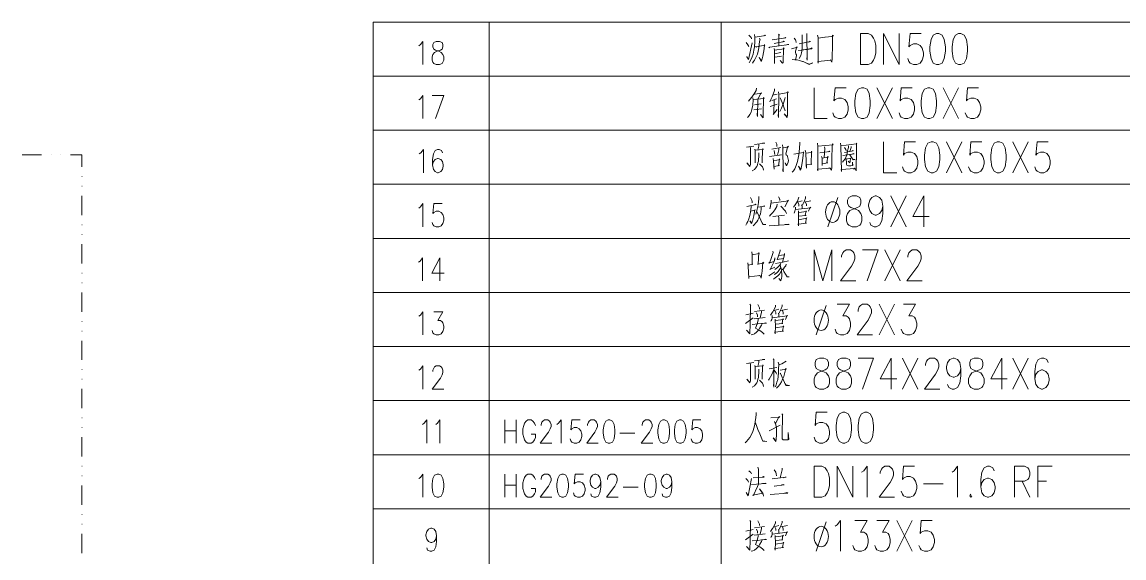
# Model space of a CAD drawing. Header units: millimetres. Extents: x 0 to 829, y 0 to 586.
# Drawn here: x 547.7 to 688.3, y 81.3 to 149.7 of the extents above; entities that cross this region are included whole.
import ezdxf

# ---------------------------------------------------------------- set-up
doc = ezdxf.new("R2010")
doc.units = ezdxf.units.MM

msp = doc.modelspace()

# ---------------------------------------------------------------- linework, layer by layer
at = {"color": 0, "lineweight": 0}
for points in [[(592.493806, 12.66825), (592.493806, 149.708306)], [(592.493806, 149.708306), (769.404806, 149.708306)], [(607.28225, 25.484667), (607.28225, 149.708306)], [(636.859139, 25.484667), (636.859139, 149.708306)], [(640.376333, 148.011444), (640.679722, 147.73275), (640.725583, 147.641028), (640.74675, 147.545778)], [(641.120694, 148.134917), (641.120694, 148.106694), (641.166556, 147.7645), (641.145389, 147.175361), (641.099528, 146.554472), (641.028972, 146.117028), (640.933722, 145.619611), (640.817306, 145.249194), (640.655028, 144.87525), (640.49275, 144.596556), (640.422194, 144.504833)], [(641.773333, 147.641028), (641.843889, 147.485806), (641.798028, 147.454056), (641.727472, 146.864917), (641.656917, 146.39925), (641.586361, 145.993556), (641.494639, 145.619611), (641.378222, 145.340917), (641.261806, 145.093972), (641.120694, 144.8435), (641.004278, 144.660056), (640.866694, 144.473083)], [(641.215944, 147.79625), (642.517694, 147.979694), (642.471833, 148.011444), (642.355417, 147.951472)], [(643.378472, 147.454056), (645.12825, 147.701), (645.057694, 147.73275), (644.941278, 147.66925)], [(644.172222, 148.166667), (644.288639, 148.043194), (644.242778, 148.011444), (644.242778, 146.677944)], [(646.176, 147.641028), (646.338278, 147.422306), (646.408833, 147.298833)], [(647.199056, 148.074944), (647.199056, 146.924889), (647.199056, 146.864917), (647.199056, 146.244028), (647.1285, 145.774833), (647.036778, 145.436167), (646.828639, 145.062222)], [(647.781139, 148.261917), (647.805833, 148.043194), (647.827, 145.093972), (647.827, 144.8435), (647.781139, 145.030472), (647.827, 145.340917)], [(649.156972, 148.011444), (649.227528, 147.73275), (649.248694, 145.185694), (649.248694, 145.093972), (649.248694, 144.473083), (649.202833, 144.688278), (650.878528, 144.8435), (650.807972, 144.87525), (650.994944, 144.596556), (651.019639, 145.030472), (651.040806, 145.591389), (651.0655, 146.304), (651.090194, 148.043194), (651.181917, 147.951472), (650.973778, 147.856222), (650.134167, 147.7645), (650.088306, 147.7645), (649.248694, 147.66925)], [(657.588361, 144.286111), (657.588361, 148.230167), (659.556861, 144.286111), (659.556861, 148.230167)], [(662.375556, 148.230167), (660.967972, 148.230167), (660.826861, 146.540361), (660.967972, 146.727333), (661.387778, 146.914306), (661.811111, 146.914306), (662.234444, 146.727333), (662.516667, 146.353389), (662.657778, 145.788944), (662.657778, 145.411472), (662.516667, 144.850556), (662.234444, 144.473083), (661.811111, 144.286111), (661.387778, 144.286111), (660.967972, 144.473083), (660.826861, 144.660056), (660.68575, 145.037528)], [(598.304056, 146.681472), (598.515722, 146.822583), (598.829694, 147.242389), (598.829694, 144.286111)], [(640.072944, 147.080111), (640.281083, 146.801417), (640.376333, 146.582694)], [(640.118806, 145.249194), (640.1435, 145.280944), (640.351639, 144.907), (640.817306, 147.048361)], [(641.261806, 146.582694), (641.353528, 146.490972), (641.378222, 146.554472), (642.447139, 146.737917), (642.401278, 146.833167), (642.330722, 146.304), (642.263694, 145.806583), (642.193139, 145.372667), (642.097889, 144.998722), (642.030861, 144.783528), (641.981472, 144.688278), (641.702778, 145.185694), (642.006167, 144.751778), (642.052028, 144.815278)], [(642.962194, 146.490972), (643.029222, 146.427472), (643.078611, 146.490972), (645.498667, 146.833167), (645.336389, 146.833167), (645.033, 146.737917)], [(643.614833, 146.988389), (644.962444, 147.235333), (644.870722, 147.267083), (644.754306, 147.175361)], [(643.614833, 146.33575), (643.660694, 146.117028), (643.660694, 145.527889), (643.660694, 145.185694), (643.660694, 144.409583), (643.660694, 144.564806), (643.660694, 144.87525)], [(643.660694, 146.117028), (644.895417, 146.27225), (644.800167, 146.39925), (644.800167, 146.244028), (644.779, 144.720028), (644.779, 144.533056), (644.708444, 144.441333), (644.405056, 144.783528)], [(645.847917, 146.304), (646.616972, 146.490972), (646.52525, 146.522722), (646.362972, 145.993556), (646.338278, 145.901833), (646.338278, 145.806583), (646.408833, 145.651361), (646.479389, 145.527889), (646.479389, 145.404417), (646.362972, 144.907)], [(646.384139, 147.330583), (646.454694, 147.111861)], [(646.733389, 146.057056), (648.433778, 146.304), (648.363222, 146.3675), (648.155083, 146.27225)], [(646.758083, 146.088806), (648.458472, 146.33575), (648.387917, 146.39925)], [(646.828639, 146.924889), (648.2715, 147.203583), (648.200944, 147.235333), (648.225639, 147.267083), (648.084528, 147.175361)], [(646.828639, 146.924889), (648.2715, 147.203583), (648.200944, 147.235333), (648.059833, 147.143611)], [(644.496778, 145.838333), (643.681861, 145.651361)], [(643.706556, 145.217444), (644.546167, 145.372667)], [(645.943167, 144.907), (646.267722, 144.87525), (646.546417, 144.87525), (646.8745, 144.815278), (647.244917, 144.688278), (647.315472, 144.660056), (647.664722, 144.504833), (648.013972, 144.349611), (648.084528, 144.286111), (648.574889, 144.504833), (648.084528, 144.349611), (647.805833, 144.441333)], [(592.493806, 142.807972), (769.404806, 142.807972)], [(641.378222, 141.266333), (641.332361, 140.987639), (641.074833, 140.553722), (641.028972, 140.521972), (640.796139, 140.116278), (640.538611, 139.837583), (640.351639, 139.618861)], [(641.074833, 140.521972), (641.145389, 140.490222), (642.052028, 140.613694), (641.981472, 140.677194), (641.5405, 139.869333), (641.515806, 137.664472), (641.469944, 137.851444), (641.515806, 138.317111)], [(643.681861, 141.202833), (643.681861, 140.987639), (643.357306, 140.148028), (643.195028, 139.837583), (643.053917, 139.527139)], [(644.172222, 140.800667), (644.218083, 140.458472), (644.196917, 137.541), (644.147528, 137.787944), (644.196917, 138.130139)], [(644.242778, 140.490222), (645.428111, 140.737167), (645.361083, 140.832417), (645.336389, 140.553722), (645.311694, 137.787944), (645.290528, 137.632722), (645.265833, 137.541), (644.916583, 138.006667), (645.290528, 137.600972)], [(648.712472, 141.329833), (648.712472, 137.385778), (650.402278, 137.385778)], [(652.797639, 141.329833), (651.390056, 141.329833), (651.248944, 139.6365), (651.390056, 139.827), (651.813389, 140.013972), (652.233194, 140.013972), (652.656528, 139.827), (652.93875, 139.449528), (653.079861, 138.888611), (653.079861, 138.511139), (652.93875, 137.946694), (652.656528, 137.57275), (652.233194, 137.385778), (651.813389, 137.385778), (651.390056, 137.57275), (651.248944, 137.759722), (651.107833, 138.137194)], [(656.741694, 137.385778), (658.713722, 141.329833)], [(656.741694, 141.329833), (658.713722, 137.385778)], [(661.250194, 141.329833), (659.839083, 141.329833), (659.697972, 139.6365), (659.839083, 139.827), (660.262417, 140.013972), (660.68575, 140.013972), (661.109083, 139.827), (661.387778, 139.449528), (661.528889, 138.888611), (661.528889, 138.511139), (661.387778, 137.946694), (661.109083, 137.57275), (660.68575, 137.385778), (660.262417, 137.385778), (659.839083, 137.57275), (659.697972, 137.759722), (659.556861, 138.137194)], [(665.190722, 137.385778), (667.16275, 141.329833)], [(665.190722, 141.329833), (667.16275, 137.385778)], [(669.699222, 141.329833), (668.291639, 141.329833), (668.150528, 139.6365), (668.291639, 139.827), (668.714972, 140.013972), (669.134778, 140.013972), (669.558111, 139.827), (669.840333, 139.449528), (669.981444, 138.888611), (669.981444, 138.511139), (669.840333, 137.946694), (669.558111, 137.57275), (669.134778, 137.385778), (668.714972, 137.385778), (668.291639, 137.57275), (668.150528, 137.759722), (668.009417, 138.137194)], [(598.304056, 139.777611), (598.515722, 139.918722), (598.829694, 140.342056), (598.829694, 137.385778)], [(599.993861, 140.342056), (601.472, 140.342056), (600.417194, 137.385778)], [(640.912556, 140.056306), (640.933722, 139.774083), (640.887861, 139.093222), (640.796139, 138.564056), (640.679722, 138.193639), (640.513917, 137.911417), (640.351639, 137.664472), (640.214056, 137.541)], [(640.958417, 139.805833), (642.355417, 139.961056), (642.263694, 140.084528), (642.239, 137.883194), (642.239, 137.632722), (642.214306, 137.4775), (641.865056, 137.911417), (642.193139, 137.541)], [(641.960306, 139.280194), (641.120694, 139.153194)], [(644.009944, 139.216694), (643.124472, 138.938)], [(643.939389, 139.901083), (643.332611, 139.682361)], [(643.449028, 140.36675), (644.009944, 140.521972)], [(643.614833, 139.745861), (643.590139, 138.038417), (643.494889, 137.911417), (644.009944, 138.532306)], [(645.011833, 140.084528), (644.987139, 139.901083), (644.824861, 139.371917), (644.567333, 138.719278), (644.359194, 138.285361)], [(644.405056, 140.024556), (644.779, 139.153194), (644.779, 139.124972), (644.916583, 138.719278), (644.987139, 138.504083), (645.011833, 138.377083)], [(641.028972, 138.504083), (642.006167, 138.627556)], [(592.493806, 135.904111), (769.404806, 135.904111)], [(640.118806, 133.745111), (641.028972, 133.868583)], [(640.563306, 133.773333), (640.609167, 133.558139), (640.609167, 131.54025), (640.538611, 131.321528), (640.513917, 131.258028), (640.1435, 131.755444), (640.538611, 131.321528)], [(641.120694, 134.083778), (642.447139, 134.27075), (642.355417, 134.27075), (642.147278, 134.239)], [(641.215944, 133.339417), (642.239, 133.462889), (642.168444, 133.558139), (642.147278, 133.339417), (642.097889, 131.942417), (642.097889, 131.723694), (642.076722, 131.910667), (642.097889, 132.189361)], [(641.656917, 134.083778), (641.681611, 133.868583), (641.5405, 133.371167)], [(643.311444, 133.494639), (644.496778, 133.713361)], [(643.822972, 134.366), (643.964083, 134.115528), (643.98525, 133.960306), (643.98525, 133.836833)], [(644.242778, 133.558139), (644.242778, 133.402917), (644.055806, 132.718528)], [(644.708444, 134.055556), (644.754306, 133.681611), (644.779, 130.577167), (644.729611, 130.792361), (644.779, 131.229806)], [(644.800167, 133.649861), (645.452806, 133.773333), (645.38225, 133.868583), (645.103556, 132.9055), (645.103556, 132.842), (645.174111, 132.782028), (645.265833, 132.658556), (645.336389, 132.563306), (645.38225, 132.376333), (645.428111, 132.221111), (645.452806, 132.034139), (645.406944, 131.818944), (645.336389, 131.631972), (645.290528, 131.5085), (645.219972, 131.41325), (645.174111, 131.385028), (645.011833, 131.755444), (645.195278, 131.445), (645.244667, 131.445)], [(646.895667, 134.394222), (646.895667, 134.147278), (646.8745, 133.681611), (646.803944, 133.060722), (646.803944, 132.997222), (646.733389, 132.531556), (646.616972, 131.910667), (646.454694, 131.41325), (646.267722, 130.979333), (646.08075, 130.700639), (645.943167, 130.545417)], [(649.156972, 134.239), (649.202833, 133.836833), (649.202833, 130.700639), (649.156972, 130.947583), (650.807972, 131.042833), (650.740944, 131.102806), (650.553972, 131.042833)], [(649.202833, 133.868583), (651.157222, 134.055556), (651.0655, 134.179028), (651.040806, 133.992056), (650.994944, 132.129389), (650.994944, 132.034139), (650.994944, 131.631972), (650.973778, 131.198056), (650.949083, 130.792361), (650.786806, 131.074583)], [(650.063611, 133.773333), (650.088306, 133.558139), (650.01775, 132.408083)], [(652.092083, 134.27075), (652.137944, 133.928556), (652.229667, 130.637139), (652.159111, 130.887611), (653.930056, 131.011083), (653.884194, 131.074583), (653.721917, 130.979333), (653.95475, 130.979333), (654.071167, 130.700639), (654.092333, 130.855861), (654.092333, 131.229806), (654.117028, 132.969), (654.117028, 134.27075), (654.162889, 134.210778), (654.092333, 134.147278), (652.159111, 133.928556)], [(653.090444, 133.900333), (653.090444, 133.681611), (652.998722, 133.279444), (652.928167, 132.93725), (652.81175, 132.563306), (652.674167, 132.252861), (652.487194, 132.005917), (652.324917, 131.818944)], [(652.603611, 133.713361), (652.790583, 133.434667), (652.81175, 133.279444)], [(653.464389, 133.836833), (653.464389, 133.681611), (653.277417, 133.184194)], [(657.588361, 134.425972), (657.588361, 130.481917), (659.278167, 130.481917)], [(661.67, 134.425972), (660.262417, 134.425972), (660.121306, 132.736167), (660.262417, 132.923139), (660.68575, 133.113639), (661.109083, 133.113639), (661.528889, 132.923139), (661.811111, 132.549194), (661.952222, 131.98475), (661.952222, 131.610806), (661.811111, 131.046361), (661.528889, 130.672417), (661.109083, 130.481917), (660.68575, 130.481917), (660.262417, 130.672417), (660.121306, 130.859389), (659.980194, 131.233333)], [(665.614056, 130.481917), (667.586083, 134.425972)], [(665.614056, 134.425972), (667.586083, 130.481917)], [(670.122556, 134.425972), (668.714972, 134.425972), (668.573861, 132.736167), (668.714972, 132.923139), (669.134778, 133.113639), (669.558111, 133.113639), (669.981444, 132.923139), (670.263667, 132.549194), (670.404778, 131.98475), (670.404778, 131.610806), (670.263667, 131.046361), (669.981444, 130.672417), (669.558111, 130.481917), (669.134778, 130.481917), (668.714972, 130.672417), (668.573861, 130.859389), (668.43275, 131.233333)], [(674.066611, 130.481917), (676.038639, 134.425972)], [(674.066611, 134.425972), (676.038639, 130.481917)], [(678.571583, 134.425972), (677.164, 134.425972), (677.022889, 132.736167), (677.164, 132.923139), (677.587333, 133.113639), (678.010667, 133.113639), (678.430472, 132.923139), (678.712694, 132.549194), (678.853806, 131.98475), (678.853806, 131.610806), (678.712694, 131.046361), (678.430472, 130.672417), (678.010667, 130.481917), (677.587333, 130.481917), (677.164, 130.672417), (677.022889, 130.859389), (676.881778, 131.233333)], [(547.680444, 132.771444), (550.146361, 132.771444)], [(551.377556, 132.771444), (551.395194, 132.771444)], [(552.612278, 132.771444), (552.629917, 132.771444)], [(553.843472, 132.771444), (555.328667, 132.771444), (555.328667, 131.229806)], [(598.356972, 132.877278), (598.568639, 133.018389), (598.882611, 133.441722), (598.882611, 130.481917)], [(601.31325, 133.018389), (601.207417, 133.300611), (600.889917, 133.441722), (600.67825, 133.441722), (600.364278, 133.300611), (600.152611, 132.877278), (600.046778, 132.171722), (600.046778, 131.469694), (600.152611, 130.90525), (600.364278, 130.623028), (600.67825, 130.481917), (600.784083, 130.481917), (601.101583, 130.623028), (601.31325, 130.90525), (601.419083, 131.328583), (601.419083, 131.469694), (601.31325, 131.893028), (601.101583, 132.171722), (600.784083, 132.312833), (600.67825, 132.312833), (600.364278, 132.171722), (600.152611, 131.893028), (600.046778, 131.469694)], [(641.656917, 132.997222), (641.656917, 132.87375), (641.656917, 132.750278), (641.611056, 131.974167), (641.565194, 131.755444), (641.494639, 131.47675), (641.399389, 131.289778), (641.261806, 131.074583), (641.099528, 130.887611), (640.842, 130.700639)], [(641.166556, 133.494639), (641.215944, 133.279444), (641.215944, 131.755444), (641.19125, 131.942417), (641.215944, 132.284611)], [(643.029222, 132.531556), (644.567333, 132.750278), (644.475611, 132.750278), (644.288639, 132.718528)], [(643.494889, 132.284611), (643.544278, 131.974167), (643.614833, 130.919361), (643.590139, 131.258028), (644.313333, 131.385028), (644.196917, 131.353278), (644.288639, 132.252861), (644.3345, 132.161139), (643.590139, 132.005917)], [(643.636, 133.307667), (643.681861, 133.028972), (643.73125, 132.813778)], [(646.151306, 132.842), (647.361333, 133.060722), (647.410722, 133.060722), (647.361333, 133.152444), (647.315472, 132.686778), (647.244917, 132.034139), (647.177889, 131.47675), (647.082639, 131.042833), (646.990917, 130.792361), (646.920361, 130.947583), (646.803944, 131.166306), (646.712222, 131.321528), (647.012083, 130.887611), (647.061472, 131.011083)], [(647.573, 133.339417), (647.664722, 132.997222), (647.689417, 131.850694), (647.735278, 131.074583), (647.689417, 131.385028), (647.710583, 131.47675), (648.433778, 131.568472), (648.342056, 131.54025), (648.387917, 133.215944), (648.433778, 133.092472), (648.363222, 133.060722), (647.664722, 132.969)], [(649.435667, 132.997222), (650.740944, 133.184194), (650.670389, 133.215944), (650.529278, 133.152444)], [(649.6685, 132.563306), (649.739056, 132.348111), (649.739056, 132.284611), (649.739056, 131.631972), (649.739056, 131.385028), (649.739056, 131.631972), (650.458722, 131.755444), (650.367, 131.755444), (650.483417, 132.595056), (650.529278, 132.471583), (649.714361, 132.348111)], [(652.391944, 132.658556), (653.838333, 132.9055), (653.767778, 132.93725), (653.580806, 132.842)], [(652.578917, 133.060722), (653.697222, 133.279444), (653.651361, 133.307667), (653.51025, 133.215944)], [(653.069278, 131.974167), (653.277417, 131.723694), (653.302111, 131.910667), (653.347972, 132.348111), (652.81175, 132.221111), (652.765889, 132.316361), (652.81175, 132.189361), (652.836444, 131.723694), (652.857611, 131.54025), (652.907, 131.445), (652.974028, 131.385028), (653.115139, 131.353278), (653.393833, 131.353278), (653.651361, 131.41325), (653.6055, 131.818944), (653.6055, 131.47675)], [(653.277417, 132.750278), (653.697222, 132.129389), (653.975917, 132.161139), (653.721917, 132.189361), (653.6055, 132.252861)], [(641.748639, 131.631972), (642.122583, 131.229806), (642.239, 131.011083), (642.284861, 130.824111)], [(555.328667, 129.998611), (555.346306, 129.998611)], [(555.328667, 128.767417), (555.346306, 128.767417)], [(592.493806, 129.003778), (769.404806, 129.003778)], [(555.328667, 127.532694), (555.328667, 125.070306)], [(598.304056, 125.976944), (598.515722, 126.118056), (598.829694, 126.537861), (598.829694, 123.581583)], [(601.260333, 126.537861), (600.205528, 126.537861), (600.099694, 125.271389), (600.205528, 125.4125), (600.5195, 125.553611), (600.837, 125.553611), (601.1545, 125.4125), (601.366167, 125.130278), (601.472, 124.706944), (601.472, 124.42825), (601.366167, 124.004917), (601.1545, 123.722694), (600.837, 123.581583), (600.5195, 123.581583), (600.205528, 123.722694), (600.099694, 123.863806), (599.993861, 124.146028)], [(640.609167, 127.338667), (640.771444, 126.996472), (640.817306, 126.813028), (640.842, 126.654278)], [(641.656917, 127.462139), (641.681611, 127.246944), (641.611056, 126.686028), (641.5405, 126.160389), (641.469944, 125.849944), (641.378222, 125.50775), (641.282972, 125.197306)], [(643.240889, 126.96825), (643.240889, 126.749528), (643.216194, 126.530806), (643.170333, 126.220361), (643.099778, 125.941667), (643.053917, 125.878167), (643.099778, 126.033389), (643.145639, 126.252111), (643.216194, 126.562556)], [(643.240889, 126.594306), (645.452806, 126.873), (645.361083, 126.96825), (645.311694, 126.781278), (644.987139, 126.128639)], [(644.172222, 127.402167), (644.3345, 127.091722), (644.359194, 126.9365), (644.288639, 127.183444)], [(646.758083, 127.370417), (646.733389, 127.215194), (646.595806, 126.84125), (646.408833, 126.530806), (646.384139, 126.499056), (646.221861, 126.252111), (646.105444, 126.096889)], [(646.571111, 126.717778), (647.199056, 126.873)], [(646.662833, 126.717778), (646.77925, 126.439083), (646.77925, 126.220361)], [(647.618861, 127.433917), (647.618861, 127.246944), (647.47775, 126.90475), (647.315472, 126.562556), (647.22375, 126.343833)], [(647.431889, 126.717778), (648.292667, 126.873)], [(647.643556, 126.717778), (647.735278, 126.439083), (647.735278, 126.252111)], [(651.728722, 127.338667), (650.46225, 123.581583)], [(657.503694, 126.209778), (657.362583, 125.648861), (657.080361, 125.271389), (656.660556, 125.084417), (656.519444, 125.084417), (656.096111, 125.271389), (655.813889, 125.648861), (655.672778, 126.209778), (655.672778, 126.400278), (655.813889, 126.961194), (656.096111, 127.338667), (656.519444, 127.525639), (656.660556, 127.525639), (657.080361, 127.338667), (657.362583, 126.961194), (657.503694, 126.209778), (657.503694, 125.271389), (657.362583, 124.333), (657.080361, 123.768556), (656.660556, 123.581583), (656.378333, 123.581583), (655.955, 123.768556), (655.813889, 124.146028)], [(658.491472, 123.581583), (660.4635, 127.525639)], [(658.491472, 127.525639), (660.4635, 123.581583)], [(662.714222, 127.525639), (661.306639, 124.897444), (663.419778, 124.897444)], [(662.714222, 127.525639), (662.714222, 123.581583)], [(640.700889, 126.252111), (640.700889, 126.096889), (640.609167, 125.44425), (640.513917, 125.010333), (640.3975, 124.608167), (640.259917, 124.265972), (640.1435, 124.04725), (640.002389, 123.800306)], [(640.1435, 126.160389), (641.332361, 126.407333), (641.237111, 126.470833), (641.145389, 126.375583)], [(640.655028, 125.567722), (641.215944, 125.694722), (641.145389, 125.754694), (641.099528, 125.5395), (641.028972, 124.978583), (640.958417, 124.636389), (640.866694, 124.297722), (640.796139, 124.11075), (640.74675, 123.987278), (640.538611, 124.325944), (640.771444, 124.079), (640.817306, 124.1425)], [(641.981472, 126.096889), (641.981472, 125.849944), (641.935611, 125.476), (641.865056, 125.229056), (641.773333, 124.918611), (641.681611, 124.668139), (641.5405, 124.421194), (641.399389, 124.202472), (641.261806, 124.04725), (641.120694, 123.860278), (640.933722, 123.705056)], [(641.424083, 125.5395), (642.168444, 123.892028), (642.563556, 123.860278), (642.193139, 123.923778), (642.076722, 124.11075)], [(641.565194, 126.096889), (642.447139, 126.220361), (642.355417, 126.252111), (642.147278, 126.188611)], [(644.031111, 126.470833), (643.98525, 126.160389), (643.73125, 125.754694), (643.449028, 125.4125), (643.216194, 125.165556), (643.029222, 124.946833)], [(644.475611, 126.220361), (645.078861, 125.567722), (645.195278, 125.289028)], [(646.338278, 126.065139), (646.338278, 125.849944), (646.313583, 125.722944), (646.267722, 125.567722), (646.221861, 125.44425), (646.176, 125.320778)], [(646.338278, 125.786444), (648.292667, 126.005167), (648.225639, 126.096889), (648.013972, 125.567722)], [(646.712222, 125.599472), (646.712222, 125.44425), (646.733389, 124.731639), (646.712222, 123.705056), (646.687528, 123.892028), (646.712222, 124.1425)], [(646.758083, 125.4125), (647.759972, 125.5395), (647.710583, 125.631222), (647.594167, 125.042083), (647.689417, 125.042083), (646.733389, 124.946833)], [(647.1285, 126.375583), (647.199056, 126.160389), (647.199056, 125.941667)], [(555.328667, 123.835583), (555.346306, 123.835583)], [(642.983361, 123.705056), (645.523361, 123.892028), (645.406944, 123.923778), (645.011833, 123.860278)], [(643.449028, 124.886861), (644.962444, 125.073833)], [(644.172222, 124.946833), (644.218083, 124.731639), (644.218083, 123.828528)], [(646.733389, 124.481167), (647.805833, 124.668139), (647.759972, 124.731639), (647.643556, 124.04725), (647.759972, 124.04725), (646.712222, 123.923778)], [(555.328667, 122.604389), (555.346306, 122.604389)], [(555.328667, 121.373194), (555.328667, 118.907278)], [(592.493806, 122.103444), (769.404806, 122.103444)], [(598.251139, 119.073083), (598.462806, 119.214194), (598.776778, 119.637528), (598.776778, 116.68125)], [(600.99575, 119.637528), (599.940944, 117.6655), (601.524917, 117.6655)], [(600.99575, 119.637528), (600.99575, 116.68125)], [(640.771444, 120.374833), (640.817306, 120.004417), (640.842, 118.762639), (640.912556, 118.790861), (640.330472, 118.667389), (640.259917, 118.977833), (640.305778, 118.543917), (640.3975, 116.991694), (640.376333, 117.206889), (641.843889, 117.362111), (641.773333, 117.362111), (641.611056, 117.333889)], [(640.842, 120.004417), (641.727472, 120.159639), (641.656917, 120.283111), (641.586361, 118.822611), (641.494639, 118.790861), (642.309556, 118.946083), (642.193139, 119.073083), (642.076722, 117.923028), (642.030861, 117.393861), (641.981472, 117.023444), (641.843889, 117.333889)], [(643.473722, 120.470083), (643.494889, 120.283111), (643.240889, 119.53875), (643.053917, 119.073083), (643.008056, 118.977833), (642.962194, 118.946083), (643.565444, 119.133056), (643.706556, 119.41175), (643.706556, 119.598722), (643.681861, 119.383528), (643.660694, 119.256528), (643.099778, 118.138222), (643.053917, 118.11), (643.73125, 118.420444)], [(644.405056, 120.625306), (644.405056, 120.498306), (644.031111, 119.383528), (644.009944, 119.41175), (644.800167, 119.53875)], [(644.218083, 119.909167), (644.916583, 120.004417), (644.941278, 120.159639), (644.962444, 120.032639), (644.941278, 120.004417), (644.68375, 119.073083)], [(648.712472, 116.68125), (648.712472, 120.625306), (649.841361, 116.68125), (650.966722, 120.625306), (650.966722, 116.68125)], [(652.233194, 119.683389), (652.233194, 119.873889), (652.374306, 120.247833), (652.515417, 120.434806), (652.797639, 120.625306), (653.362083, 120.625306), (653.644306, 120.434806), (653.785417, 120.247833), (653.923, 119.873889), (653.923, 119.496417), (653.785417, 119.122472), (653.503194, 118.558028), (652.092083, 116.68125), (654.064111, 116.68125)], [(654.910778, 120.625306), (656.882806, 120.625306), (655.475222, 116.68125)], [(657.725944, 116.68125), (659.697972, 120.625306)], [(657.725944, 120.625306), (659.697972, 116.68125)], [(660.68575, 119.683389), (660.68575, 119.873889), (660.826861, 120.247833), (660.967972, 120.434806), (661.250194, 120.625306), (661.811111, 120.625306), (662.093333, 120.434806), (662.234444, 120.247833), (662.375556, 119.873889), (662.375556, 119.496417), (662.234444, 119.122472), (661.952222, 118.558028), (660.544639, 116.68125), (662.516667, 116.68125)], [(645.174111, 118.790861), (645.12825, 118.607417), (644.962444, 118.420444), (644.800167, 118.233472), (644.729611, 118.169972), (644.567333, 118.0465), (644.567333, 117.923028), (644.496778, 117.827778), (644.288639, 117.549083), (644.0805, 117.333889), (643.914694, 117.178667), (643.752417, 117.051667), (643.544278, 116.896444)], [(644.496778, 118.388694), (644.313333, 118.138222), (644.126361, 117.891278), (643.914694, 117.672556), (643.706556, 117.517333), (643.660694, 117.457361)], [(644.496778, 118.886111), (644.359194, 118.667389), (644.055806, 118.388694), (643.73125, 118.138222)], [(643.798278, 118.886111), (644.754306, 119.073083), (645.452806, 119.228306)], [(644.380361, 118.699139), (644.475611, 118.388694), (644.546167, 118.07825), (644.567333, 117.859528), (644.592028, 117.580833), (644.592028, 117.238639), (644.546167, 116.991694), (644.496778, 116.772972), (644.475611, 116.68125), (644.242778, 116.991694)], [(644.754306, 118.201722), (644.870722, 117.859528), (645.265833, 117.178667), (645.544528, 117.178667), (645.265833, 117.206889)], [(555.328667, 117.676083), (555.346306, 117.676083)], [(642.962194, 117.302139), (643.706556, 117.827778)], [(555.328667, 116.441361), (555.346306, 116.441361)], [(555.328667, 115.210167), (555.328667, 112.74425)], [(592.493806, 115.203111), (769.404806, 115.203111)], [(598.304056, 112.17275), (598.515722, 112.313861), (598.829694, 112.737194), (598.829694, 109.777389)], [(600.205528, 112.737194), (601.366167, 112.737194), (600.731167, 111.608306), (601.048667, 111.608306), (601.260333, 111.470722), (601.366167, 111.329611), (601.472, 110.906278), (601.472, 110.624056), (601.366167, 110.200722), (601.1545, 109.9185), (600.837, 109.777389), (600.5195, 109.777389), (600.205528, 109.9185), (600.099694, 110.059611), (599.993861, 110.341833)], [(640.002389, 112.324444), (640.933722, 112.543167)], [(640.538611, 113.721444), (640.655028, 113.538), (640.609167, 113.597972), (640.563306, 111.082667), (640.538611, 110.059611), (640.538611, 109.964361), (640.513917, 109.904389), (640.097639, 110.370056), (640.513917, 109.932611)], [(641.120694, 112.758361), (642.401278, 112.945333)], [(641.378222, 112.603139), (641.494639, 112.292694), (641.515806, 112.10925)], [(641.565194, 113.661472), (641.748639, 113.255778), (641.773333, 113.072333)], [(642.030861, 112.853611), (642.030861, 112.666639), (641.843889, 111.954028)], [(643.798278, 113.566222), (643.777111, 113.411), (643.636, 113.040583), (643.449028, 112.730139), (643.427861, 112.698389), (643.262056, 112.447917), (643.145639, 112.292694)], [(643.614833, 112.913583), (644.242778, 113.072333)], [(643.706556, 112.913583), (643.822972, 112.634889), (643.822972, 112.419694)], [(644.172222, 112.574917), (644.242778, 112.356194), (644.242778, 112.137472)], [(644.662583, 113.629722), (644.662583, 113.44275), (644.521472, 113.100556), (644.359194, 112.758361), (644.263944, 112.543167)], [(644.475611, 112.913583), (645.336389, 113.072333)], [(644.68375, 112.913583), (644.779, 112.634889), (644.779, 112.447917)], [(650.261167, 113.534472), (648.994694, 109.777389)], [(651.672278, 113.721444), (653.220972, 113.721444), (652.374306, 112.218611), (652.797639, 112.218611), (653.079861, 112.031639), (653.220972, 111.844667), (653.362083, 111.280222), (653.362083, 110.906278), (653.220972, 110.341833), (652.93875, 109.967889), (652.515417, 109.777389), (652.092083, 109.777389), (651.672278, 109.967889), (651.531167, 110.154861), (651.390056, 110.528806)], [(654.346333, 112.783056), (654.346333, 112.970028), (654.487444, 113.3475), (654.628556, 113.534472), (654.910778, 113.721444), (655.475222, 113.721444), (655.753917, 113.534472), (655.895028, 113.3475), (656.036139, 112.970028), (656.036139, 112.596083), (655.895028, 112.218611), (655.616333, 111.657694), (654.205222, 109.777389), (656.17725, 109.777389)], [(657.023917, 109.777389), (658.995944, 113.721444)], [(657.023917, 113.721444), (658.995944, 109.777389)], [(660.121306, 113.721444), (661.67, 113.721444), (660.826861, 112.218611), (661.250194, 112.218611), (661.528889, 112.031639), (661.67, 111.844667), (661.811111, 111.280222), (661.811111, 110.906278), (661.67, 110.341833), (661.387778, 109.967889), (660.967972, 109.777389), (660.544639, 109.777389), (660.121306, 109.967889), (659.980194, 110.154861), (659.839083, 110.528806)], [(555.328667, 111.513056), (555.346306, 111.513056)], [(639.956528, 111.237889), (640.958417, 111.98225)], [(642.076722, 111.206139), (642.030861, 111.022694), (641.819194, 110.6805), (641.611056, 110.370056), (641.378222, 110.119583), (641.120694, 109.932611), (640.912556, 109.840889), (640.700889, 109.777389)], [(640.842, 111.114417), (641.5405, 111.177917), (642.030861, 111.237889), (642.634111, 111.301389), (642.563556, 111.333139), (642.401278, 111.301389)], [(641.074833, 111.827028), (642.496528, 112.014)], [(641.586361, 111.827028), (641.586361, 111.671806), (641.469944, 111.206139), (641.261806, 110.64875), (641.5405, 110.493528), (641.798028, 110.338306), (642.122583, 110.087833), (642.355417, 109.872639)], [(643.378472, 112.264472), (643.378472, 112.04575), (643.357306, 111.922278), (643.311444, 111.767056), (643.262056, 111.643583), (643.216194, 111.516583)], [(643.378472, 111.98225), (645.336389, 112.200972), (645.265833, 112.292694), (645.057694, 111.767056)], [(643.752417, 111.798806), (643.752417, 111.643583), (643.777111, 110.927444), (643.752417, 109.904389), (643.73125, 110.087833), (643.752417, 110.338306)], [(643.798278, 111.611833), (644.800167, 111.735306), (644.754306, 111.827028), (644.637889, 111.237889), (644.729611, 111.237889), (643.777111, 111.146167)], [(555.328667, 110.281861), (555.346306, 110.281861)], [(643.777111, 110.6805), (644.846028, 110.867472), (644.800167, 110.927444), (644.68375, 110.246583), (644.800167, 110.246583), (643.752417, 110.119583)], [(555.328667, 109.047139), (555.328667, 106.58475)], [(592.493806, 108.29925), (769.404806, 108.29925)], [(598.304056, 105.272417), (598.515722, 105.413528), (598.829694, 105.836861), (598.829694, 102.877056)], [(600.099694, 105.131306), (600.099694, 105.272417), (600.205528, 105.554639), (600.311361, 105.69575), (600.5195, 105.836861), (600.942833, 105.836861), (601.1545, 105.69575), (601.260333, 105.554639), (601.366167, 105.272417), (601.366167, 104.990194), (601.260333, 104.707972), (601.048667, 104.284639), (599.993861, 102.877056), (601.472, 102.877056)], [(640.118806, 106.136722), (641.028972, 106.263722)], [(640.563306, 106.168472), (640.609167, 105.953278), (640.609167, 103.931861), (640.538611, 103.716667), (640.513917, 103.653167), (640.1435, 104.150583), (640.538611, 103.716667)], [(641.120694, 106.478917), (642.447139, 106.665889), (642.355417, 106.665889), (642.147278, 106.634139)], [(641.166556, 105.889778), (641.215944, 105.671056), (641.215944, 104.150583), (641.19125, 104.337556), (641.215944, 104.67975)], [(641.215944, 105.734556), (642.239, 105.858028), (642.168444, 105.953278), (642.147278, 105.734556), (642.097889, 104.337556), (642.097889, 104.118833), (642.076722, 104.305806), (642.097889, 104.5845)], [(641.656917, 106.478917), (641.681611, 106.263722), (641.5405, 105.766306)], [(643.008056, 105.455861), (643.98525, 105.642833)], [(643.519583, 106.729389), (643.614833, 106.574167), (643.590139, 106.602389), (643.590139, 103.127528), (643.544278, 103.374472), (643.565444, 103.621417)], [(644.147528, 106.323694), (644.218083, 106.045), (644.196917, 105.424111), (644.172222, 104.926694), (644.147528, 104.492778), (644.0805, 104.087083), (643.98525, 103.748417), (643.893528, 103.406222), (643.777111, 103.15575)], [(644.380361, 105.268889), (645.174111, 105.424111), (645.103556, 105.547583), (645.057694, 105.332389), (644.962444, 104.834972), (644.846028, 104.492778), (644.708444, 104.118833), (644.546167, 103.808389), (644.3345, 103.466194), (644.147528, 103.21925), (643.914694, 103.000528)], [(645.174111, 106.418944), (644.592028, 106.1085), (644.242778, 105.9815)], [(654.346333, 106.821111), (656.318361, 106.821111), (654.910778, 102.877056)], [(658.572611, 106.821111), (657.165028, 104.192917), (659.278167, 104.192917)], [(658.572611, 106.821111), (658.572611, 102.877056)], [(659.980194, 102.877056), (661.952222, 106.821111)], [(659.980194, 106.821111), (661.952222, 102.877056)], [(662.94, 105.882722), (662.94, 106.069694), (663.081111, 106.447167), (663.218694, 106.634139), (663.500917, 106.821111), (664.065361, 106.821111), (664.347583, 106.634139), (664.488694, 106.447167), (664.629806, 106.069694), (664.629806, 105.69575), (664.488694, 105.318278), (664.206472, 104.753833), (662.798889, 102.877056), (664.770917, 102.877056)], [(667.444972, 105.50525), (667.303861, 104.944333), (667.021639, 104.566861), (666.601833, 104.379889), (666.460722, 104.379889), (666.037389, 104.566861), (665.755167, 104.944333), (665.614056, 105.50525), (665.614056, 105.69575), (665.755167, 106.256667), (666.037389, 106.634139), (666.460722, 106.821111), (666.601833, 106.821111), (667.021639, 106.634139), (667.303861, 106.256667), (667.444972, 105.50525), (667.444972, 104.566861), (667.303861, 103.628472), (667.021639, 103.064028), (666.601833, 102.877056), (666.319611, 102.877056), (665.896278, 103.064028), (665.755167, 103.4415)], [(672.6555, 106.821111), (671.247917, 104.192917), (673.361056, 104.192917)], [(672.6555, 106.821111), (672.6555, 102.877056)], [(674.066611, 102.877056), (676.038639, 106.821111)], [(674.066611, 106.821111), (676.038639, 102.877056)], [(678.571583, 106.256667), (678.430472, 106.634139), (678.010667, 106.821111), (677.728444, 106.821111), (677.305111, 106.634139), (677.022889, 106.069694), (676.881778, 105.131306), (676.881778, 104.192917), (677.022889, 103.4415), (677.305111, 103.064028), (677.728444, 102.877056), (677.869556, 102.877056), (678.289361, 103.064028), (678.571583, 103.4415), (678.712694, 104.005944), (678.712694, 104.192917), (678.571583, 104.753833), (678.289361, 105.131306), (677.869556, 105.318278), (677.728444, 105.318278), (677.305111, 105.131306), (677.022889, 104.753833), (676.881778, 104.192917)], [(555.328667, 105.350028), (555.346306, 105.350028)], [(555.328667, 104.118833), (555.346306, 104.118833)], [(641.656917, 105.392361), (641.656917, 105.268889), (641.656917, 105.145417), (641.611056, 104.369306), (641.565194, 104.150583), (641.494639, 103.871889), (641.399389, 103.684917), (641.261806, 103.466194), (641.099528, 103.28275), (640.842, 103.095778)], [(641.748639, 104.027111), (642.122583, 103.621417), (642.239, 103.406222), (642.284861, 103.21925)], [(643.590139, 105.360611), (643.357306, 104.834972), (643.170333, 104.429278), (643.008056, 104.118833), (642.912806, 103.995361)], [(643.614833, 105.268889), (643.893528, 104.926694), (643.964083, 104.771472)], [(644.380361, 104.894944), (644.450917, 104.866722), (645.103556, 103.342722), (645.569222, 103.310972), (645.103556, 103.406222), (645.011833, 103.529694)], [(555.328667, 102.887639), (555.328667, 100.421722)], [(592.493806, 101.398917), (769.404806, 101.398917)], [(641.332361, 99.889028), (641.332361, 99.670306), (641.282972, 99.204639), (641.215944, 98.738972), (641.166556, 98.396778), (641.074833, 97.994611), (640.912556, 97.465444), (640.725583, 97.063278), (640.513917, 96.689333), (640.330472, 96.442389), (640.097639, 96.163694), (639.931833, 96.008472)], [(650.402278, 99.920778), (648.994694, 99.920778), (648.853583, 98.230972), (648.994694, 98.417944), (649.418028, 98.604917), (649.841361, 98.604917), (650.261167, 98.417944), (650.543389, 98.040472), (650.6845, 97.479556), (650.6845, 97.102083), (650.543389, 96.541167), (650.261167, 96.163694), (649.841361, 95.976722), (649.418028, 95.976722), (648.994694, 96.163694), (648.853583, 96.350667), (648.712472, 96.728139)], [(555.328667, 99.190528), (555.346306, 99.190528)], [(598.776778, 98.372083), (598.988444, 98.513194), (599.305944, 98.933), (599.305944, 95.976722)], [(600.470111, 98.372083), (600.67825, 98.513194), (600.99575, 98.933), (600.99575, 95.976722)], [(609.254278, 95.976722), (609.254278, 98.933)], [(610.732417, 98.933), (610.732417, 95.976722)], [(613.163056, 98.230972), (613.057222, 98.513194), (612.845556, 98.791889), (612.633889, 98.933), (612.210556, 98.933), (611.998889, 98.791889), (611.787222, 98.513194), (611.684917, 98.230972), (611.579083, 97.807639), (611.579083, 97.102083), (611.684917, 96.67875), (611.787222, 96.400056), (611.998889, 96.117833), (612.210556, 95.976722), (612.633889, 95.976722), (612.845556, 96.117833), (613.057222, 96.400056), (613.163056, 96.67875), (613.163056, 97.102083), (612.633889, 97.102083)], [(613.900361, 98.230972), (613.900361, 98.372083), (614.006194, 98.650778), (614.112028, 98.791889), (614.323694, 98.933), (614.747028, 98.933), (614.958694, 98.791889), (615.064528, 98.650778), (615.170361, 98.372083), (615.170361, 98.089861), (615.064528, 97.807639), (614.852861, 97.384306), (613.794528, 95.976722), (615.276194, 95.976722)], [(615.907667, 98.372083), (616.119333, 98.513194), (616.436833, 98.933), (616.436833, 95.976722)], [(618.867472, 98.933), (617.809139, 98.933), (617.703306, 97.666528), (617.809139, 97.807639), (618.126639, 97.94875), (618.444139, 97.94875), (618.761639, 97.807639), (618.973306, 97.525417), (619.079139, 97.102083), (619.079139, 96.819861), (618.973306, 96.400056), (618.761639, 96.117833), (618.444139, 95.976722), (618.126639, 95.976722), (617.809139, 96.117833), (617.703306, 96.258944), (617.597472, 96.541167)], [(619.816444, 98.230972), (619.816444, 98.372083), (619.922278, 98.650778), (620.028111, 98.791889), (620.239778, 98.933), (620.663111, 98.933), (620.874778, 98.791889), (620.980611, 98.650778), (621.082917, 98.372083), (621.082917, 98.089861), (620.980611, 97.807639), (620.768944, 97.384306), (619.710611, 95.976722), (621.18875, 95.976722)], [(626.787333, 98.230972), (626.787333, 98.372083), (626.893167, 98.650778), (626.999, 98.791889), (627.210667, 98.933), (627.634, 98.933), (627.845667, 98.791889), (627.9515, 98.650778), (628.057333, 98.372083), (628.057333, 98.089861), (627.9515, 97.807639), (627.739833, 97.384306), (626.6815, 95.976722), (628.163167, 95.976722)], [(634.287389, 98.933), (633.232583, 98.933), (633.12675, 97.666528), (633.232583, 97.807639), (633.550083, 97.94875), (633.867583, 97.94875), (634.181556, 97.807639), (634.393222, 97.525417), (634.499056, 97.102083), (634.499056, 96.819861), (634.393222, 96.400056), (634.181556, 96.117833), (633.867583, 95.976722), (633.550083, 95.976722), (633.232583, 96.117833), (633.12675, 96.258944), (633.020917, 96.541167)], [(641.215944, 98.64725), (641.378222, 98.213333), (641.5405, 97.715917), (641.798028, 97.155), (642.052028, 96.534111), (642.168444, 96.223667), (642.679972, 96.191917), (642.168444, 96.287167), (642.052028, 96.505889)], [(643.195028, 99.204639), (644.3345, 99.299889), (644.263944, 99.359861), (643.798278, 98.492028), (643.73125, 98.6155), (643.660694, 98.738972)], [(643.798278, 98.492028), (643.847667, 98.273306), (643.914694, 97.962861), (643.914694, 97.684167), (643.939389, 97.405472), (643.914694, 97.095028), (643.914694, 96.844556), (643.893528, 96.629361), (643.868833, 96.410639), (643.847667, 96.255417), (643.822972, 96.191917), (643.494889, 96.661111), (643.822972, 96.255417)], [(644.613194, 99.733806), (644.729611, 99.578583), (644.708444, 99.610333), (644.637889, 96.908056), (644.637889, 96.689333), (644.662583, 96.534111), (644.708444, 96.474139), (644.779, 96.410639), (644.916583, 96.378889), (645.336389, 96.410639), (645.428111, 96.410639), (645.4775, 96.442389), (645.428111, 97.310222), (645.428111, 96.410639)], [(555.328667, 97.955806), (555.346306, 97.955806)], [(609.254278, 97.525417), (610.732417, 97.525417)], [(623.936889, 97.243194), (625.838361, 97.243194)], [(643.008056, 97.528944), (644.405056, 98.273306)], [(555.328667, 96.724611), (555.328667, 94.258694)], [(592.493806, 94.498583), (769.404806, 94.498583)], [(555.328667, 93.0275), (555.346306, 93.0275)], [(641.565194, 92.925194), (641.611056, 92.6465), (641.611056, 90.720333), (641.515806, 90.441639), (640.958417, 89.259833), (640.887861, 89.323333), (642.168444, 89.570278), (641.773333, 90.131194), (642.239, 89.478556), (642.284861, 89.199861)], [(651.672278, 89.076389), (651.672278, 93.016917), (653.644306, 89.076389), (653.644306, 93.016917)], [(654.769667, 92.269028), (655.051889, 92.456), (655.475222, 93.016917), (655.475222, 89.076389)], [(657.165028, 92.078528), (657.165028, 92.269028), (657.306139, 92.642972), (657.44725, 92.829944), (657.725944, 93.016917), (658.290389, 93.016917), (658.572611, 92.829944), (658.713722, 92.642972), (658.854833, 92.269028), (658.854833, 91.891556), (658.713722, 91.517611), (658.4315, 90.953167), (657.023917, 89.076389), (658.995944, 89.076389)], [(661.528889, 93.016917), (660.121306, 93.016917), (659.980194, 91.327111), (660.121306, 91.517611), (660.544639, 91.704583), (660.967972, 91.704583), (661.387778, 91.517611), (661.67, 91.140139), (661.811111, 90.575694), (661.811111, 90.20175), (661.67, 89.637306), (661.387778, 89.263361), (660.967972, 89.076389), (660.544639, 89.076389), (660.121306, 89.263361), (659.980194, 89.450333), (659.839083, 89.824278)], [(666.319611, 92.269028), (666.601833, 92.456), (667.021639, 93.016917), (667.021639, 89.076389)], [(671.67125, 92.456), (671.530139, 92.829944), (671.106806, 93.016917), (670.824583, 93.016917), (670.404778, 92.829944), (670.122556, 92.269028), (669.981444, 91.327111), (669.981444, 90.388722), (670.122556, 89.637306), (670.404778, 89.263361), (670.824583, 89.076389), (670.965694, 89.076389), (671.389028, 89.263361), (671.67125, 89.637306), (671.812361, 90.20175), (671.812361, 90.388722), (671.67125, 90.953167), (671.389028, 91.327111), (670.965694, 91.517611), (670.824583, 91.517611), (670.404778, 91.327111), (670.122556, 90.953167), (669.981444, 90.388722)], [(674.288861, 89.076389), (674.288861, 93.016917), (675.555333, 93.016917), (675.978667, 92.829944), (676.119778, 92.642972), (676.260889, 92.269028), (676.260889, 91.891556), (676.119778, 91.517611), (675.978667, 91.327111), (675.555333, 91.140139), (674.288861, 91.140139)], [(677.245139, 89.076389), (677.245139, 93.016917), (679.076056, 93.016917)], [(555.328667, 91.796306), (555.346306, 91.796306)], [(598.304056, 91.468222), (598.515722, 91.609333), (598.829694, 92.032667), (598.829694, 89.076389)], [(609.254278, 89.076389), (609.254278, 92.032667)], [(610.732417, 92.032667), (610.732417, 89.076389)], [(613.163056, 91.327111), (613.057222, 91.609333), (612.845556, 91.891556), (612.633889, 92.032667), (612.210556, 92.032667), (611.998889, 91.891556), (611.787222, 91.609333), (611.684917, 91.327111), (611.579083, 90.907306), (611.579083, 90.20175), (611.684917, 89.778417), (611.787222, 89.496194), (611.998889, 89.213972), (612.210556, 89.076389), (612.633889, 89.076389), (612.845556, 89.213972), (613.057222, 89.496194), (613.163056, 89.778417), (613.163056, 90.20175), (612.633889, 90.20175)], [(613.900361, 91.327111), (613.900361, 91.468222), (614.006194, 91.750444), (614.112028, 91.891556), (614.323694, 92.032667), (614.747028, 92.032667), (614.958694, 91.891556), (615.064528, 91.750444), (615.170361, 91.468222), (615.170361, 91.186), (615.064528, 90.907306), (614.852861, 90.483972), (613.794528, 89.076389), (615.276194, 89.076389)], [(619.287278, 92.032667), (618.232472, 92.032667), (618.126639, 90.766194), (618.232472, 90.907306), (618.549972, 91.048417), (618.867472, 91.048417), (619.181444, 90.907306), (619.393111, 90.625083), (619.498944, 90.20175), (619.498944, 89.919528), (619.393111, 89.496194), (619.181444, 89.213972), (618.867472, 89.076389), (618.549972, 89.076389), (618.232472, 89.213972), (618.126639, 89.355083), (618.020806, 89.637306)], [(621.50625, 91.048417), (621.400417, 90.625083), (621.18875, 90.342861), (620.874778, 90.20175), (620.768944, 90.20175), (620.451444, 90.342861), (620.239778, 90.625083), (620.133944, 91.048417), (620.133944, 91.186), (620.239778, 91.609333), (620.451444, 91.891556), (620.768944, 92.032667), (620.874778, 92.032667), (621.18875, 91.891556), (621.400417, 91.609333), (621.50625, 91.048417), (621.50625, 90.342861), (621.400417, 89.637306), (621.18875, 89.213972), (620.874778, 89.076389), (620.663111, 89.076389), (620.345611, 89.213972), (620.239778, 89.496194)], [(622.352917, 91.327111), (622.352917, 91.468222), (622.45875, 91.750444), (622.564583, 91.891556), (622.77625, 92.032667), (623.196056, 92.032667), (623.407722, 91.891556), (623.513556, 91.750444), (623.619389, 91.468222), (623.619389, 91.186), (623.513556, 90.907306), (623.301889, 90.483972), (622.247083, 89.076389), (623.725222, 89.076389)], [(630.590278, 91.048417), (630.484444, 90.625083), (630.276306, 90.342861), (629.958806, 90.20175), (629.852972, 90.20175), (629.535472, 90.342861), (629.323806, 90.625083), (629.217972, 91.048417), (629.217972, 91.186), (629.323806, 91.609333), (629.535472, 91.891556), (629.852972, 92.032667), (629.958806, 92.032667), (630.276306, 91.891556), (630.484444, 91.609333), (630.590278, 91.048417), (630.590278, 90.342861), (630.484444, 89.637306), (630.276306, 89.213972), (629.958806, 89.076389), (629.747139, 89.076389), (629.429639, 89.213972), (629.323806, 89.496194)], [(640.002389, 91.464694), (640.259917, 91.186), (640.351639, 90.999028)], [(640.072944, 89.665528), (640.330472, 89.259833), (640.74675, 91.464694)], [(640.376333, 92.459528), (640.655028, 92.240806), (640.725583, 92.057361)], [(640.933722, 91.528194), (642.355417, 91.651667), (642.263694, 91.715167), (642.076722, 91.619917)], [(643.357306, 91.404722), (645.149417, 91.619917), (645.033, 91.651667), (644.824861, 91.559944)], [(643.636, 92.583), (643.822972, 92.272556), (643.893528, 92.057361), (643.914694, 91.806889)], [(644.637889, 92.769972), (644.637889, 92.55125), (644.380361, 91.528194)], [(555.328667, 90.561583), (555.328667, 88.099194)], [(609.254278, 90.625083), (610.732417, 90.625083)], [(624.360222, 90.342861), (626.261694, 90.342861)], [(640.74675, 90.688583), (642.58825, 90.843806), (642.471833, 90.875556), (642.147278, 90.812056)], [(643.636, 90.501611), (643.660694, 90.501611), (644.895417, 90.656833), (644.779, 90.688583), (644.567333, 90.656833)], [(662.657778, 90.766194), (665.190722, 90.766194)], [(675.273111, 91.140139), (676.260889, 89.076389)], [(677.245139, 91.140139), (678.374028, 91.140139)], [(643.099778, 89.415056), (645.361083, 89.602028), (645.244667, 89.665528), (644.962444, 89.570278)], [(668.714972, 89.450333), (668.573861, 89.263361), (668.714972, 89.076389), (668.852556, 89.263361)], [(592.493806, 87.594722), (769.404806, 87.594722)], [(555.328667, 86.864472), (555.346306, 86.864472)], [(640.538611, 86.116583), (640.655028, 85.929611), (640.609167, 85.993111), (640.563306, 83.477806), (640.538611, 82.451222), (640.538611, 82.3595), (640.513917, 82.296), (640.097639, 82.765194), (640.513917, 82.32775)], [(641.565194, 86.056611), (641.748639, 85.650917), (641.773333, 85.463944)], [(643.798278, 85.961361), (643.777111, 85.806139), (643.636, 85.435722), (643.449028, 85.12175), (643.427861, 85.093528), (643.262056, 84.843056), (643.145639, 84.687833)], [(644.662583, 86.024861), (644.662583, 85.837889), (644.521472, 85.495694), (644.359194, 85.1535), (644.263944, 84.938306)], [(650.261167, 85.929611), (648.994694, 82.172528)], [(651.390056, 85.365167), (651.672278, 85.552139), (652.092083, 86.116583), (652.092083, 82.172528)], [(653.923, 86.116583), (655.475222, 86.116583), (654.628556, 84.61375), (655.051889, 84.61375), (655.334111, 84.426778), (655.475222, 84.239806), (655.616333, 83.675361), (655.616333, 83.301417), (655.475222, 82.736972), (655.193, 82.3595), (654.769667, 82.172528), (654.346333, 82.172528), (653.923, 82.3595), (653.785417, 82.55), (653.644306, 82.923944)], [(656.741694, 86.116583), (658.290389, 86.116583), (657.44725, 84.61375), (657.867056, 84.61375), (658.149278, 84.426778), (658.290389, 84.239806), (658.4315, 83.675361), (658.4315, 83.301417), (658.290389, 82.736972), (658.008167, 82.3595), (657.588361, 82.172528), (657.165028, 82.172528), (656.741694, 82.3595), (656.600583, 82.55), (656.459472, 82.923944)], [(659.278167, 82.172528), (661.250194, 86.116583)], [(659.278167, 86.116583), (661.250194, 82.172528)], [(663.783139, 86.116583), (662.375556, 86.116583), (662.234444, 84.426778), (662.375556, 84.61375), (662.798889, 84.80425), (663.218694, 84.80425), (663.642028, 84.61375), (663.92425, 84.239806), (664.065361, 83.675361), (664.065361, 83.301417), (663.92425, 82.736972), (663.642028, 82.3595), (663.218694, 82.172528), (662.798889, 82.172528), (662.375556, 82.3595), (662.234444, 82.55), (662.093333, 82.923944)], [(555.328667, 85.633278), (555.346306, 85.633278)], [(555.328667, 84.402083), (555.328667, 81.936167)], [(600.572417, 84.144556), (600.470111, 83.721222), (600.258444, 83.442528), (599.940944, 83.301417), (599.835111, 83.301417), (599.517611, 83.442528), (599.305944, 83.721222), (599.200111, 84.144556), (599.200111, 84.285667), (599.305944, 84.709), (599.517611, 84.991222), (599.835111, 85.132333), (599.940944, 85.132333), (600.258444, 84.991222), (600.470111, 84.709), (600.572417, 84.144556), (600.572417, 83.442528), (600.470111, 82.736972), (600.258444, 82.313639), (599.940944, 82.172528), (599.729278, 82.172528), (599.411778, 82.313639), (599.305944, 82.595861)], [(639.956528, 83.633028), (640.958417, 84.377389)], [(640.002389, 84.719583), (640.933722, 84.938306)], [(641.074833, 84.222167), (642.496528, 84.409139)], [(641.120694, 85.1535), (642.401278, 85.340472)], [(641.378222, 84.998278), (641.494639, 84.687833), (641.515806, 84.500861)], [(642.030861, 85.24875), (642.030861, 85.061778), (641.843889, 84.345639)], [(643.378472, 84.656083), (643.378472, 84.440889), (643.357306, 84.317417), (643.311444, 84.162194), (643.262056, 84.035194), (643.216194, 83.911722)], [(643.378472, 84.377389), (645.336389, 84.596111), (645.265833, 84.687833), (645.057694, 84.162194)], [(643.614833, 85.308722), (644.242778, 85.463944)], [(643.706556, 85.308722), (643.822972, 85.030028), (643.822972, 84.811306)], [(644.172222, 84.966528), (644.242778, 84.751333), (644.242778, 84.532611)], [(644.475611, 85.308722), (645.336389, 85.463944)], [(644.68375, 85.308722), (644.779, 85.030028), (644.779, 84.843056)], [(642.076722, 83.601278), (642.030861, 83.414306), (641.819194, 83.075639), (641.611056, 82.765194), (641.378222, 82.514722), (641.120694, 82.32775), (640.912556, 82.236028), (640.700889, 82.172528)], [(640.842, 83.509556), (641.5405, 83.569528), (642.030861, 83.633028), (642.634111, 83.696528), (642.563556, 83.72475), (642.401278, 83.696528)], [(641.586361, 84.222167), (641.586361, 84.066944), (641.469944, 83.601278), (641.261806, 83.043889), (641.5405, 82.888667), (641.798028, 82.733444), (642.122583, 82.482972), (642.355417, 82.267778)], [(643.752417, 84.190417), (643.752417, 84.035194), (643.777111, 83.322583), (643.752417, 82.296), (643.73125, 82.482972), (643.752417, 82.733444)], [(643.777111, 83.075639), (644.846028, 83.259083), (644.800167, 83.322583), (644.68375, 82.638194), (644.800167, 82.638194), (643.752417, 82.514722)], [(643.798278, 84.006972), (644.800167, 84.130444), (644.754306, 84.222167), (644.637889, 83.633028), (644.729611, 83.633028), (643.777111, 83.541306)]]:
    msp.add_lwpolyline(points, dxfattribs=at)
for points in [[(654.628556, 144.286111), (654.628556, 148.230167), (655.616333, 148.230167), (656.036139, 148.043194), (656.318361, 147.665722), (656.459472, 147.291778), (656.600583, 146.727333), (656.600583, 145.788944), (656.459472, 145.2245), (656.318361, 144.850556), (656.036139, 144.473083), (655.616333, 144.286111)], [(664.347583, 148.230167), (663.92425, 148.043194), (663.642028, 147.47875), (663.500917, 146.540361), (663.500917, 145.975917), (663.642028, 145.037528), (663.92425, 144.473083), (664.347583, 144.286111), (664.629806, 144.286111), (665.053139, 144.473083), (665.331833, 145.037528), (665.472944, 145.975917), (665.472944, 146.540361), (665.331833, 147.47875), (665.053139, 148.043194), (664.629806, 148.230167)], [(667.16275, 148.230167), (666.742944, 148.043194), (666.460722, 147.47875), (666.319611, 146.540361), (666.319611, 145.975917), (666.460722, 145.037528), (666.742944, 144.473083), (667.16275, 144.286111), (667.444972, 144.286111), (667.868306, 144.473083), (668.150528, 145.037528), (668.291639, 145.975917), (668.291639, 146.540361), (668.150528, 147.47875), (667.868306, 148.043194), (667.444972, 148.230167)], [(600.5195, 147.242389), (600.205528, 147.101278), (600.099694, 146.822583), (600.099694, 146.540361), (600.205528, 146.258139), (600.417194, 146.117028), (600.837, 145.975917), (601.1545, 145.834806), (601.366167, 145.552583), (601.472, 145.270361), (601.472, 144.850556), (601.366167, 144.568333), (601.260333, 144.427222), (600.942833, 144.286111), (600.5195, 144.286111), (600.205528, 144.427222), (600.099694, 144.568333), (599.993861, 144.850556), (599.993861, 145.270361), (600.099694, 145.552583), (600.311361, 145.834806), (600.625333, 145.975917), (601.048667, 146.117028), (601.260333, 146.258139), (601.366167, 146.540361), (601.366167, 146.822583), (601.260333, 147.101278), (600.942833, 147.242389)], [(654.769667, 141.329833), (654.346333, 141.139333), (654.064111, 140.578417), (653.923, 139.6365), (653.923, 139.075583), (654.064111, 138.137194), (654.346333, 137.57275), (654.769667, 137.385778), (655.051889, 137.385778), (655.475222, 137.57275), (655.753917, 138.137194), (655.895028, 139.075583), (655.895028, 139.6365), (655.753917, 140.578417), (655.475222, 141.139333), (655.051889, 141.329833)], [(663.218694, 141.329833), (662.798889, 141.139333), (662.516667, 140.578417), (662.375556, 139.6365), (662.375556, 139.075583), (662.516667, 138.137194), (662.798889, 137.57275), (663.218694, 137.385778), (663.500917, 137.385778), (663.92425, 137.57275), (664.206472, 138.137194), (664.347583, 139.075583), (664.347583, 139.6365), (664.206472, 140.578417), (663.92425, 141.139333), (663.500917, 141.329833)], [(663.642028, 134.425972), (663.218694, 134.239), (662.94, 133.674556), (662.798889, 132.736167), (662.798889, 132.171722), (662.94, 131.233333), (663.218694, 130.672417), (663.642028, 130.481917), (663.92425, 130.481917), (664.347583, 130.672417), (664.629806, 131.233333), (664.770917, 132.171722), (664.770917, 132.736167), (664.629806, 133.674556), (664.347583, 134.239), (663.92425, 134.425972)], [(672.094583, 134.425972), (671.67125, 134.239), (671.389028, 133.674556), (671.247917, 132.736167), (671.247917, 132.171722), (671.389028, 131.233333), (671.67125, 130.672417), (672.094583, 130.481917), (672.376806, 130.481917), (672.796611, 130.672417), (673.078833, 131.233333), (673.219944, 132.171722), (673.219944, 132.736167), (673.078833, 133.674556), (672.796611, 134.239), (672.376806, 134.425972)], [(653.559639, 127.525639), (653.139833, 127.338667), (652.998722, 126.961194), (652.998722, 126.58725), (653.139833, 126.209778), (653.418528, 126.022806), (653.982972, 125.835833), (654.406306, 125.648861), (654.688528, 125.271389), (654.829639, 124.897444), (654.829639, 124.333), (654.688528, 123.959056), (654.547417, 123.768556), (654.124083, 123.581583), (653.559639, 123.581583), (653.139833, 123.768556), (652.998722, 123.959056), (652.857611, 124.333), (652.857611, 124.897444), (652.998722, 125.271389), (653.280944, 125.648861), (653.70075, 125.835833), (654.265194, 126.022806), (654.547417, 126.209778), (654.688528, 126.58725), (654.688528, 126.961194), (654.547417, 127.338667), (654.124083, 127.525639)], [(649.418028, 106.821111), (648.994694, 106.634139), (648.853583, 106.256667), (648.853583, 105.882722), (648.994694, 105.50525), (649.276917, 105.318278), (649.841361, 105.131306), (650.261167, 104.944333), (650.543389, 104.566861), (650.6845, 104.192917), (650.6845, 103.628472), (650.543389, 103.254528), (650.402278, 103.064028), (649.982472, 102.877056), (649.418028, 102.877056), (648.994694, 103.064028), (648.853583, 103.254528), (648.712472, 103.628472), (648.712472, 104.192917), (648.853583, 104.566861), (649.135806, 104.944333), (649.559139, 105.131306), (650.123583, 105.318278), (650.402278, 105.50525), (650.543389, 105.882722), (650.543389, 106.256667), (650.402278, 106.634139), (649.982472, 106.821111)], [(652.233194, 106.821111), (651.813389, 106.634139), (651.672278, 106.256667), (651.672278, 105.882722), (651.813389, 105.50525), (652.092083, 105.318278), (652.656528, 105.131306), (653.079861, 104.944333), (653.362083, 104.566861), (653.503194, 104.192917), (653.503194, 103.628472), (653.362083, 103.254528), (653.220972, 103.064028), (652.797639, 102.877056), (652.233194, 102.877056), (651.813389, 103.064028), (651.672278, 103.254528), (651.531167, 103.628472), (651.531167, 104.192917), (651.672278, 104.566861), (651.9545, 104.944333), (652.374306, 105.131306), (652.93875, 105.318278), (653.220972, 105.50525), (653.362083, 105.882722), (653.362083, 106.256667), (653.220972, 106.634139), (652.797639, 106.821111)], [(669.134778, 106.821111), (668.714972, 106.634139), (668.573861, 106.256667), (668.573861, 105.882722), (668.714972, 105.50525), (668.993667, 105.318278), (669.558111, 105.131306), (669.981444, 104.944333), (670.263667, 104.566861), (670.404778, 104.192917), (670.404778, 103.628472), (670.263667, 103.254528), (670.122556, 103.064028), (669.699222, 102.877056), (669.134778, 102.877056), (668.714972, 103.064028), (668.573861, 103.254528), (668.43275, 103.628472), (668.43275, 104.192917), (668.573861, 104.566861), (668.852556, 104.944333), (669.275889, 105.131306), (669.840333, 105.318278), (670.122556, 105.50525), (670.263667, 105.882722), (670.263667, 106.256667), (670.122556, 106.634139), (669.699222, 106.821111)], [(652.374306, 99.920778), (651.9545, 99.733806), (651.672278, 99.169361), (651.531167, 98.230972), (651.531167, 97.666528), (651.672278, 96.728139), (651.9545, 96.163694), (652.374306, 95.976722), (652.656528, 95.976722), (653.079861, 96.163694), (653.362083, 96.728139), (653.503194, 97.666528), (653.503194, 98.230972), (653.362083, 99.169361), (653.079861, 99.733806), (652.656528, 99.920778)], [(655.193, 99.920778), (654.769667, 99.733806), (654.487444, 99.169361), (654.346333, 98.230972), (654.346333, 97.666528), (654.487444, 96.728139), (654.769667, 96.163694), (655.193, 95.976722), (655.475222, 95.976722), (655.895028, 96.163694), (656.17725, 96.728139), (656.318361, 97.666528), (656.318361, 98.230972), (656.17725, 99.169361), (655.895028, 99.733806), (655.475222, 99.920778)], [(622.45875, 98.933), (622.14125, 98.791889), (621.929583, 98.372083), (621.82375, 97.666528), (621.82375, 97.243194), (621.929583, 96.541167), (622.14125, 96.117833), (622.45875, 95.976722), (622.670417, 95.976722), (622.984389, 96.117833), (623.196056, 96.541167), (623.301889, 97.243194), (623.301889, 97.666528), (623.196056, 98.372083), (622.984389, 98.791889), (622.670417, 98.933)], [(629.429639, 98.933), (629.112139, 98.791889), (628.900472, 98.372083), (628.794639, 97.666528), (628.794639, 97.243194), (628.900472, 96.541167), (629.112139, 96.117833), (629.429639, 95.976722), (629.641306, 95.976722), (629.958806, 96.117833), (630.170472, 96.541167), (630.276306, 97.243194), (630.276306, 97.666528), (630.170472, 98.372083), (629.958806, 98.791889), (629.641306, 98.933)], [(631.542778, 98.933), (631.225278, 98.791889), (631.013611, 98.372083), (630.907778, 97.666528), (630.907778, 97.243194), (631.013611, 96.541167), (631.225278, 96.117833), (631.542778, 95.976722), (631.754444, 95.976722), (632.071944, 96.117833), (632.280083, 96.541167), (632.385917, 97.243194), (632.385917, 97.666528), (632.280083, 98.372083), (632.071944, 98.791889), (631.754444, 98.933)], [(648.712472, 89.076389), (648.712472, 93.016917), (649.70025, 93.016917), (650.123583, 92.829944), (650.402278, 92.456), (650.543389, 92.078528), (650.6845, 91.517611), (650.6845, 90.575694), (650.543389, 90.014778), (650.402278, 89.637306), (650.123583, 89.263361), (649.70025, 89.076389)], [(600.625333, 92.032667), (600.311361, 91.891556), (600.099694, 91.468222), (599.993861, 90.766194), (599.993861, 90.342861), (600.099694, 89.637306), (600.311361, 89.213972), (600.625333, 89.076389), (600.837, 89.076389), (601.1545, 89.213972), (601.366167, 89.637306), (601.472, 90.342861), (601.472, 90.766194), (601.366167, 91.468222), (601.1545, 91.891556), (600.837, 92.032667)], [(616.542667, 92.032667), (616.225167, 91.891556), (616.0135, 91.468222), (615.907667, 90.766194), (615.907667, 90.342861), (616.0135, 89.637306), (616.225167, 89.213972), (616.542667, 89.076389), (616.754333, 89.076389), (617.071833, 89.213972), (617.2835, 89.637306), (617.385806, 90.342861), (617.385806, 90.766194), (617.2835, 91.468222), (617.071833, 91.891556), (616.754333, 92.032667)], [(627.739833, 92.032667), (627.422333, 91.891556), (627.210667, 91.468222), (627.104833, 90.766194), (627.104833, 90.342861), (627.210667, 89.637306), (627.422333, 89.213972), (627.739833, 89.076389), (627.9515, 89.076389), (628.269, 89.213972), (628.480667, 89.637306), (628.582972, 90.342861), (628.582972, 90.766194), (628.480667, 91.468222), (628.269, 91.891556), (627.9515, 92.032667)]]:
    msp.add_lwpolyline(points, close=True, dxfattribs=at)
for centre in [(651.095486, 125.460125), (649.627931, 111.655931), (649.627931, 84.051069)]:
    msp.add_ellipse(centre, major_axis=(0, 1.314097), ratio=0.696644, start_param=0, end_param=6.283185, dxfattribs=at)

doc.saveas('drawing.dxf')
